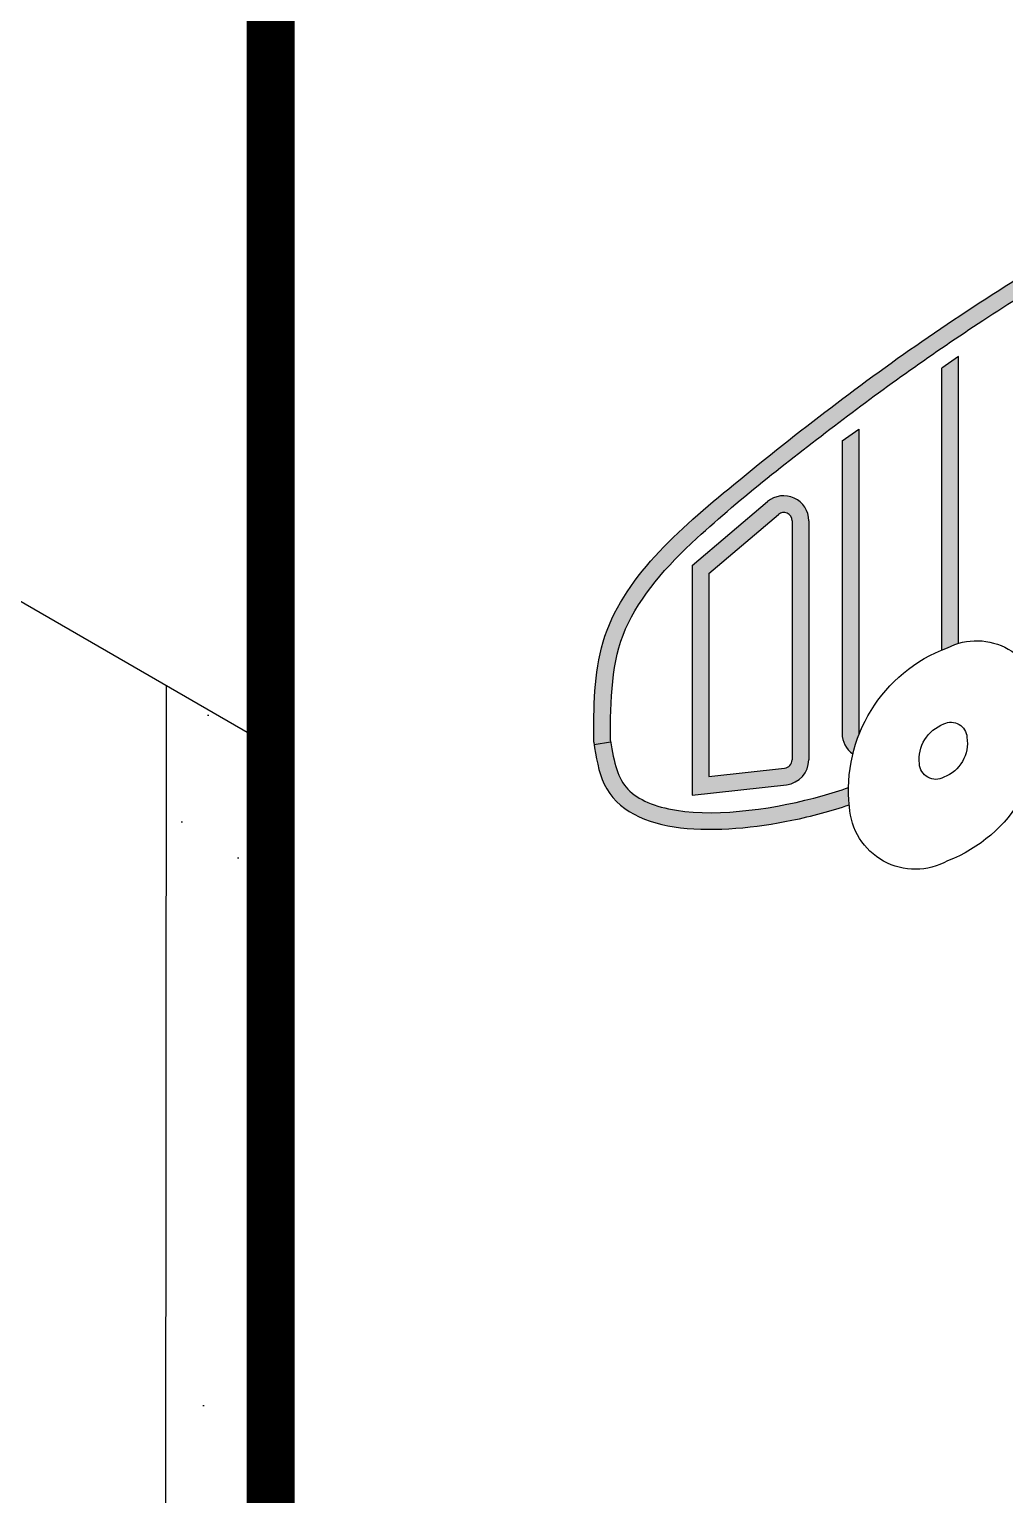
# Model space of a CAD drawing. Extents: x -30.3 to 51, y 0 to 66.
# Drawn here: x 11.516 to 13.346, y 41.537 to 44.287 of the extents above; entities that cross this region are included whole.
import ezdxf

# ---------------------------------------------------------------- set-up
doc = ezdxf.new("R2010")
doc.units = 0
doc.header["$LTSCALE"] = 1.5
doc.header["$MEASUREMENT"] = 0
doc.linetypes.add('DASHED', pattern=[0.75, 0.5, -0.25])
for name, color, linetype in [('CLADDING', 252, 'CONTINUOUS'), ('DUPONTLOGO', 242, 'CONTINUOUS'), ('FASTENING', 7, 'CONTINUOUS'), ('STRUCTURE', 252, 'CONTINUOUS'), ('TYVEK', 160, 'DASHED')]:
    doc.layers.add(name, color=color, linetype=linetype)

msp = doc.modelspace()

# ---------------------------------------------------------------- hatches: boundary and pattern name
at = {"layer": 'DUPONTLOGO'}
h = msp.add_hatch(color=256, dxfattribs=at)
edge = h.paths.add_edge_path()
edge.add_spline(control_points=[(13.59514009067264, 43.95874030722057), (13.4618972280987, 43.87734941821892), (13.19766745452491, 43.71594567953867), (12.86208263807114, 43.45767721349778), (12.57525694328318, 43.21063446886802), (12.57500092214762, 43.01391763878555), (12.57491657249214, 42.94910659570169)], knot_values=[0, 0, 0, 0, 0.2326628988775917, 0.4613865531098924, 0.6535218754829092, 0.7479263056417517, 0.7479263056417517, 0.7479263056417517, 0.7479263056417517], degree=3, periodic=0)
edge.add_spline(control_points=[(12.57491657249214, 42.94910659570169), (12.57517205008716, 42.94748409661582), (12.57542752768216, 42.94586159752998), (12.57568422766292, 42.94424013915343)], knot_values=[0, 0, 0, 0, 0.002347442690703379, 0.002347442690703379, 0.002347442690703379, 0.002347442690703379], degree=3, periodic=0)
edge.add_line((12.57568422766292, 42.94424013915337), (12.60655857596199, 42.94912943759066))
edge.add_spline(control_points=[(12.60655857596198, 42.94912943759065), (12.60642885127359, 42.94993015740004), (12.60629943559504, 42.95073522700383), (12.60617024844126, 42.95154465090896)], knot_values=[0.001174582396085617, 0.001174582396085617, 0.001174582396085617, 0.001174582396085617, 0.002358172592852494, 0.002358172592852494, 0.002358172592852494, 0.002358172592852494], degree=3, periodic=0)
edge.add_spline(control_points=[(12.60617024844781, 42.95154465086923), (12.60630245920867, 43.02943049767739), (12.60800538022597, 43.10076140729779), (12.66168280487548, 43.22306716004078), (12.71093313093672, 43.27923303913268), (12.85306182156294, 43.40981922388544), (12.94642719431161, 43.48170199920163), (13.12313883386134, 43.61650337665925), (13.21205131890867, 43.67949427490336), (13.404792979521, 43.80584202594414), (13.50797163076943, 43.8688748024988), (13.61112383755647, 43.93188733093208)], knot_values=[0.001204580648238207, 0.001204580648238207, 0.001204580648238207, 0.001204580648238207, 0.1148556554967574, 0.1148556554967574, 0.2297113109935148, 0.2297113109935148, 0.3984913275604529, 0.3984913275604529, 0.5672713441273911, 0.5672713441273911, 0.7479263056417517, 0.7479263056417517, 0.7479263056417517, 0.7479263056417517], degree=3, periodic=0)
edge.add_spline(control_points=[(13.61112383755647, 43.93188733093208), (13.74753560128495, 44.01308395807678), (13.88306942593357, 44.09289709132306), (14.11529465317147, 44.17206912278595), (14.20081380659924, 44.18949987521429), (14.38076067969461, 44.20352630397704), (14.48439384567585, 44.20939267003201), (14.56610866673484, 44.15928663979515), (14.58422550448998, 44.14123860987547), (14.60362968346947, 44.12082738505165)], knot_values=[0, 0, 0, 0, 0.2378461726929006, 0.2378461726929006, 0.3759363467751121, 0.3759363467751121, 0.5140265208573236, 0.5140265208573236, 0.5560477353908875, 0.5560477353908875, 0.5560477353908875, 0.5560477353908875], degree=3, periodic=0)
edge.add_line((14.60362968346956, 44.12082738505162), (14.63172690648025, 44.13660659570171))
edge.add_spline(control_points=[(14.63172690648028, 44.13660659570169), (14.61111498828916, 44.15842643776556), (14.54342610431133, 44.23008210533489), (14.35585271141802, 44.23594905736741), (14.14474157816705, 44.21592734560061), (13.87834699565358, 44.12731407857313), (13.7048448934572, 44.0240401004658), (13.59514009067264, 43.95874030722057)], knot_values=[0, 0, 0, 0, 0.04405701235799464, 0.1446818277776674, 0.2573902707972445, 0.3686265973318987, 0.5599067828171413, 0.5599067828171413, 0.5599067828171413, 0.5599067828171413], degree=3, periodic=0)
h = msp.add_hatch(color=256, dxfattribs=at)
edge = h.paths.add_edge_path()
edge.add_arc((13.33695461290322, 42.85991560073749), 0.2837961659147639, 110.2118754469766, 112.5062898450623)
edge.add_line((13.22832173948611, 43.12209714585664), (13.22832173948632, 43.65122204085316))
edge.add_line((13.22832173948632, 43.65122204085316), (13.25957173948632, 43.67261233642093))
edge.add_line((13.25957173948632, 43.67261233642093), (13.25957173948621, 43.13454969805897))
edge.add_arc((13.29339754618338, 43.0206196794827), 0.1188454220048195, 106.5361469138021, 117.2913412950455)
edge = h.paths.add_edge_path()
edge.add_arc((13.33695461290329, 42.85991560073757), 0.2837961659147639, 158.7919513420169, 166.327605076823)
edge.add_arc((13.08769673948608, 42.96566441158004), 0.04687500000000579, 179.9999999999913, 235.5799024620302, ccw=False)
edge.add_line((13.04082173948607, 42.96566441158004), (13.04082173948633, 43.51437143911708))
edge.add_line((13.04082173948633, 43.51437143911708), (13.07207173948617, 43.53656692123396))
edge.add_line((13.07207173948617, 43.53656692123396), (13.07207173948609, 42.96566441158011))
edge.add_arc((13.08769673948608, 42.96566441158011), 0.01562499999999633, 179.9999999999739, 191.3834701900659)
h = msp.add_hatch(color=256, dxfattribs=at)
h.paths.add_polyline_path([(12.97832173948654, 43.36470077389256, 0.6390099729077502), (12.90111852758923, 43.40044241890393), (12.75957173948619, 43.28033432142816), (12.75957173948619, 42.84969931981267), (12.9365922138345, 42.8692490172155, 0.3823525855096099), (12.97832173948607, 42.9158407516619)])
h.paths.add_polyline_path([(12.94707173948597, 42.91584075166192, -0.3823525855080085), (12.93316189760217, 42.90031017351316), (12.7908217394862, 42.88459048329268), (12.79082173948609, 43.26586696470616), (12.92133733552076, 43.37661465556308, -0.6390099729074262), (12.94707173948653, 43.36470077389264)], flags=16)
h = msp.add_hatch(color=256, dxfattribs=at)
edge = h.paths.add_edge_path()
edge.add_arc((13.33695461290327, 42.8599156007376), 0.2837961659147639, 179.200724172738, 185.7767410906881)
edge.add_line((13.05459966321736, 42.83135082915118), (13.0537101404, 42.83105304179225))
edge.add_line((13.0537101404, 42.83105304179225), (13.05158727958703, 42.83034799671385))
edge.add_line((13.05158727958703, 42.83034799671385), (13.04945889721459, 42.82964677683164))
edge.add_line((13.04945889721459, 42.82964677683164), (13.04732493724968, 42.82894940770271))
edge.add_line((13.04732493724968, 42.82894940770271), (13.04518534365933, 42.82825591488415))
edge.add_line((13.04518534365933, 42.82825591488415), (13.04304006041054, 42.82756632393304))
edge.add_line((13.04304006041054, 42.82756632393304), (13.04088903147033, 42.82688066040649))
edge.add_line((13.04088903147033, 42.82688066040649), (13.03873220080571, 42.82619894986159))
edge.add_line((13.03873220080571, 42.82619894986159), (13.03656951238368, 42.82552121785542))
edge.add_line((13.03656951238368, 42.82552121785542), (13.03440091017127, 42.82484748994508))
edge.add_line((13.03440091017127, 42.82484748994508), (13.03222633813548, 42.82417779168765))
edge.add_line((13.03222633813548, 42.82417779168765), (13.03004574024333, 42.82351214864024))
edge.add_line((13.03004574024333, 42.82351214864024), (13.02785906046182, 42.82285058635992))
edge.add_line((13.02785906046182, 42.82285058635992), (13.02566624275797, 42.8221931304038))
edge.add_line((13.02566624275797, 42.8221931304038), (13.0234672310988, 42.82153980632895))
edge.add_line((13.0234672310988, 42.82153980632895), (13.02126196945131, 42.82089063969248))
edge.add_line((13.02126196945131, 42.82089063969248), (13.01905040178251, 42.82024565605147))
edge.add_line((13.01905040178251, 42.82024565605147), (13.01683247205943, 42.81960488096301))
edge.add_line((13.01683247205943, 42.81960488096301), (13.01460812424906, 42.81896833998421))
edge.add_line((13.01460812424906, 42.81896833998421), (13.01237730231842, 42.81833605867214))
edge.add_line((13.01237730231842, 42.81833605867214), (13.01013995023454, 42.8177080625839))
edge.add_line((13.01013995023454, 42.8177080625839), (13.0078960119644, 42.81708437727658))
edge.add_line((13.0078960119644, 42.81708437727658), (13.00564543147503, 42.81646502830727))
edge.add_line((13.00564543147503, 42.81646502830727), (13.00338815273345, 42.81585004123306))
edge.add_line((13.00338815273345, 42.81585004123306), (13.00112411970666, 42.81523944161105))
edge.add_line((13.00112411970666, 42.81523944161105), (12.99885327636167, 42.81463325499832))
edge.add_line((12.99885327636167, 42.81463325499832), (12.99657556666549, 42.81403150695197))
edge.add_line((12.99657556666549, 42.81403150695197), (12.99429093458515, 42.81343422302908))
edge.add_line((12.99429093458515, 42.81343422302908), (12.99199932408765, 42.81284142878675))
edge.add_line((12.99199932408765, 42.81284142878675), (12.98970067913999, 42.81225314978208))
edge.add_line((12.98970067913999, 42.81225314978208), (12.98739494370921, 42.81166941157214))
edge.add_line((12.98739494370921, 42.81166941157214), (12.9850820617623, 42.81109023971403))
edge.add_line((12.9850820617623, 42.81109023971403), (12.98276197726628, 42.81051565976485))
edge.add_line((12.98276197726628, 42.81051565976485), (12.98043463418815, 42.80994569728168))
edge.add_line((12.98043463418815, 42.80994569728168), (12.97809997649494, 42.80938037782162))
edge.add_line((12.97809997649494, 42.80938037782162), (12.97575794815366, 42.80881972694175))
edge.add_line((12.97575794815366, 42.80881972694175), (12.97340849313131, 42.80826377019917))
edge.add_line((12.97340849313131, 42.80826377019917), (12.97105155539492, 42.80771253315097))
edge.add_line((12.97105155539492, 42.80771253315097), (12.96868707891148, 42.80716604135424))
edge.add_line((12.96868707891148, 42.80716604135424), (12.96631500764802, 42.80662432036606))
edge.add_line((12.96631500764802, 42.80662432036606), (12.96393528557154, 42.80608739574355))
edge.add_line((12.96393528557154, 42.80608739574355), (12.96154785664906, 42.80555529304377))
edge.add_line((12.96154785664906, 42.80555529304377), (12.95915266484759, 42.80502803782382))
edge.add_line((12.95915266484759, 42.80502803782382), (12.95674965413414, 42.80450565564081))
edge.add_line((12.95674965413414, 42.80450565564081), (12.95433876847572, 42.80398817205181))
edge.add_line((12.95433876847572, 42.80398817205181), (12.95191995183935, 42.80347561261392))
edge.add_line((12.95191995183935, 42.80347561261392), (12.94949314819203, 42.80296800288423))
edge.add_line((12.94949314819203, 42.80296800288423), (12.94705830150079, 42.80246536841982))
edge.add_line((12.94705830150079, 42.80246536841982), (12.94461537383134, 42.80196774046022))
edge.add_line((12.94461537383134, 42.80196774046022), (12.94216449167144, 42.80147520186816))
edge.add_line((12.94216449167144, 42.80147520186816), (12.93970586918361, 42.80098786303346))
edge.add_line((12.93970586918361, 42.80098786303346), (12.93723972134992, 42.80050583460325))
edge.add_line((12.93723972134992, 42.80050583460325), (12.93476626315245, 42.80002922722466))
edge.add_line((12.93476626315245, 42.80002922722466), (12.93228570957328, 42.7995581515448))
edge.add_line((12.93228570957328, 42.7995581515448), (12.92979827559446, 42.79909271821082))
edge.add_line((12.92979827559446, 42.79909271821082), (12.9273041761981, 42.79863303786983))
edge.add_line((12.9273041761981, 42.79863303786983), (12.92480362636624, 42.79817922116897))
edge.add_line((12.92480362636624, 42.79817922116897), (12.92229684108097, 42.79773137875537))
edge.add_line((12.92229684108097, 42.79773137875537), (12.91978403532437, 42.79728962127614))
edge.add_line((12.91978403532437, 42.79728962127614), (12.9172654240785, 42.79685405937841))
edge.add_line((12.9172654240785, 42.79685405937841), (12.91474122232544, 42.79642480370932))
edge.add_line((12.91474122232544, 42.79642480370932), (12.91221164504728, 42.796001964916))
edge.add_line((12.91221164504728, 42.796001964916), (12.90967690722607, 42.79558565364556))
edge.add_line((12.90967690722607, 42.79558565364556), (12.90713722384389, 42.79517598054514))
edge.add_line((12.90713722384389, 42.79517598054514), (12.90459280988282, 42.79477305626187))
edge.add_line((12.90459280988282, 42.79477305626187), (12.90204388032494, 42.79437699144286))
edge.add_line((12.90204388032494, 42.79437699144286), (12.89949065015231, 42.79398789673526))
edge.add_line((12.89949065015231, 42.79398789673526), (12.89693333434701, 42.79360588278618))
edge.add_line((12.89693333434701, 42.79360588278618), (12.89437214789112, 42.79323106024275))
edge.add_line((12.89437214789112, 42.79323106024275), (12.8918073057667, 42.79286353975211))
edge.add_line((12.8918073057667, 42.79286353975211), (12.88923902295585, 42.79250343196138))
edge.add_line((12.88923902295585, 42.79250343196138), (12.88666751444061, 42.79215084751768))
edge.add_line((12.88666751444061, 42.79215084751768), (12.88409299520308, 42.79180589706815))
edge.add_line((12.88409299520308, 42.79180589706815), (12.88151568022533, 42.79146869125991))
edge.add_line((12.88151568022533, 42.79146869125991), (12.87893578448942, 42.79113934074008))
edge.add_line((12.87893578448942, 42.79113934074008), (12.87635352297745, 42.79081795615581))
edge.add_line((12.87635352297745, 42.79081795615581), (12.87376911067147, 42.7905046481542))
edge.add_line((12.87376911067147, 42.7905046481542), (12.87118276255356, 42.7901995273824))
edge.add_line((12.87118276255356, 42.7901995273824), (12.8685946936058, 42.78990270448752))
edge.add_line((12.8685946936058, 42.78990270448752), (12.86600511881027, 42.7896142901167))
edge.add_line((12.86600511881027, 42.7896142901167), (12.86341425314903, 42.78933439491707))
edge.add_line((12.86341425314903, 42.78933439491707), (12.86082231160416, 42.78906312953574))
edge.add_line((12.86082231160416, 42.78906312953574), (12.85822950915773, 42.78880060461986))
edge.add_line((12.85822950915773, 42.78880060461986), (12.85563606079182, 42.78854693081654))
edge.add_line((12.85563606079182, 42.78854693081654), (12.85304218148851, 42.78830221877291))
edge.add_line((12.85304218148851, 42.78830221877291), (12.85044808622986, 42.7880665791361))
edge.add_line((12.85044808622986, 42.7880665791361), (12.84785398999795, 42.78784012255323))
edge.add_line((12.84785398999795, 42.78784012255323), (12.84526010777486, 42.78762295967145))
edge.add_line((12.84526010777486, 42.78762295967145), (12.84266665454266, 42.78741520113787))
edge.add_line((12.84266665454266, 42.78741520113787), (12.84007384528342, 42.78721695759962))
edge.add_line((12.84007384528342, 42.78721695759962), (12.83748189497922, 42.78702833970382))
edge.add_line((12.83748189497922, 42.78702833970382), (12.83489101861213, 42.78684945809761))
edge.add_line((12.83489101861213, 42.78684945809761), (12.83230143116423, 42.78668042342812))
edge.add_line((12.83230143116423, 42.78668042342812), (12.82971334761759, 42.78652134634246))
edge.add_line((12.82971334761759, 42.78652134634246), (12.82712698295429, 42.78637233748778))
edge.add_line((12.82712698295429, 42.78637233748778), (12.82454255215638, 42.78623350751118))
edge.add_line((12.82454255215638, 42.78623350751118), (12.82196027020597, 42.78610496705981))
edge.add_line((12.82196027020597, 42.78610496705981), (12.81938035208512, 42.78598682678079))
edge.add_line((12.81938035208512, 42.78598682678079), (12.8168030127759, 42.78587919732124))
edge.add_line((12.8168030127759, 42.78587919732124), (12.81422846726037, 42.7857821893283))
edge.add_line((12.81422846726037, 42.7857821893283), (12.81165693052064, 42.78569591344909))
edge.add_line((12.81165693052064, 42.78569591344909), (12.80908861753876, 42.78562048033074))
edge.add_line((12.80908861753876, 42.78562048033074), (12.8065237432968, 42.78555600062038))
edge.add_line((12.8065237432968, 42.78555600062038), (12.80396252277685, 42.78550258496513))
edge.add_line((12.80396252277685, 42.78550258496513), (12.80140517096098, 42.78546034401213))
edge.add_line((12.80140517096098, 42.78546034401213), (12.79885190283126, 42.78542938840849))
edge.add_line((12.79885190283126, 42.78542938840849), (12.79630293336976, 42.78540982880135))
edge.add_line((12.79630293336976, 42.78540982880135), (12.79375847755857, 42.78540177583783))
edge.add_line((12.79375847755857, 42.78540177583783), (12.79121875037974, 42.78540534016507))
edge.add_line((12.79121875037974, 42.78540534016507), (12.78868396681537, 42.78542063243018))
edge.add_line((12.78868396681537, 42.78542063243018), (12.78615434184751, 42.7854477632803))
edge.add_line((12.78615434184751, 42.7854477632803), (12.78363009045826, 42.78548684336256))
edge.add_line((12.78363009045826, 42.78548684336256), (12.78111142762967, 42.78553798332408))
edge.add_line((12.78111142762967, 42.78553798332408), (12.77859856834383, 42.78560129381198))
edge.add_line((12.77859856834383, 42.78560129381198), (12.77609172758281, 42.7856768854734))
edge.add_line((12.77609172758281, 42.7856768854734), (12.77359112032869, 42.78576486895547))
edge.add_line((12.77359112032869, 42.78576486895547), (12.77109696156353, 42.7858653549053))
edge.add_line((12.77109696156353, 42.7858653549053), (12.76860946626941, 42.78597845397003))
edge.add_line((12.76860946626941, 42.78597845397003), (12.76612884942842, 42.78610427679679))
edge.add_line((12.76612884942842, 42.78610427679679), (12.7636553260226, 42.78624293403271))
edge.add_line((12.7636553260226, 42.78624293403271), (12.76118911103406, 42.7863945363249))
edge.add_line((12.76118911103406, 42.7863945363249), (12.75873041944486, 42.7865591943205))
edge.add_line((12.75873041944486, 42.7865591943205), (12.75627946623706, 42.78673701866664))
edge.add_line((12.75627946623706, 42.78673701866664), (12.75383646639276, 42.78692812001044))
edge.add_line((12.75383646639276, 42.78692812001044), (12.75140163489401, 42.78713260899904))
edge.add_line((12.75140163489401, 42.78713260899904), (12.74897518672291, 42.78735059627954))
edge.add_line((12.74897518672291, 42.78735059627954), (12.74655733686151, 42.7875821924991))
edge.add_line((12.74655733686151, 42.7875821924991), (12.7441483002919, 42.78782750830483))
edge.add_line((12.7441483002919, 42.78782750830483), (12.74174829199614, 42.78808665434386))
edge.add_line((12.74174829199614, 42.78808665434386), (12.73935752695632, 42.78835974126331))
edge.add_line((12.73935752695632, 42.78835974126331), (12.73697622015451, 42.78864687971032))
edge.add_line((12.73697622015451, 42.78864687971032), (12.73460458657278, 42.78894818033201))
edge.add_line((12.73460458657278, 42.78894818033201), (12.73224284119319, 42.78926375377552))
edge.add_line((12.73224284119319, 42.78926375377552), (12.72989119899784, 42.78959371068796))
edge.add_line((12.72989119899784, 42.78959371068796), (12.7275498749688, 42.78993816171647))
edge.add_line((12.7275498749688, 42.78993816171647), (12.72521908408813, 42.79029721750817))
edge.add_line((12.72521908408813, 42.79029721750817), (12.72289904133792, 42.79067098871018))
edge.add_line((12.72289904133792, 42.79067098871018), (12.72058996170023, 42.79105958596965))
edge.add_line((12.72058996170023, 42.79105958596965), (12.71829206015715, 42.7914631199337))
edge.add_line((12.71829206015715, 42.7914631199337), (12.71600555169074, 42.79188170124944))
edge.add_line((12.71600555169074, 42.79188170124944), (12.71373065128308, 42.792315440564))
edge.add_line((12.71373065128308, 42.792315440564), (12.71146757391623, 42.79276444852454))
edge.add_line((12.71146757391623, 42.79276444852454), (12.7092165345723, 42.79322883577815))
edge.add_line((12.7092165345723, 42.79322883577815), (12.70697774823332, 42.79370871297198))
edge.add_line((12.70697774823332, 42.79370871297198), (12.7047514298814, 42.79420419075314))
edge.add_line((12.7047514298814, 42.79420419075314), (12.70253779449859, 42.79471537976877))
edge.add_line((12.70253779449859, 42.79471537976877), (12.70033705706699, 42.795242390666))
edge.add_line((12.70033705706699, 42.795242390666), (12.69814943256864, 42.79578533409195))
edge.add_line((12.69814943256864, 42.79578533409195), (12.69597513598565, 42.79634432069374))
edge.add_line((12.69597513598565, 42.79634432069374), (12.69381438230007, 42.79691946111851))
edge.add_line((12.69381438230007, 42.79691946111851), (12.69166738649399, 42.79751086601339))
edge.add_line((12.69166738649399, 42.79751086601339), (12.68953436354946, 42.7981186460255))
edge.add_line((12.68953436354946, 42.7981186460255), (12.68741552844858, 42.79874291180197))
edge.add_line((12.68741552844858, 42.79874291180197), (12.68531109617341, 42.79938377398992))
edge.add_line((12.68531109617341, 42.79938377398992), (12.68322128170603, 42.80004134323649))
edge.add_line((12.68322128170603, 42.80004134323649), (12.68114630002851, 42.80071573018879))
edge.add_line((12.68114630002851, 42.80071573018879), (12.67908636612293, 42.80140704549397))
edge.add_line((12.67908636612293, 42.80140704549397), (12.67704169497136, 42.80211539979914))
edge.add_line((12.67704169497136, 42.80211539979914), (12.67501250155587, 42.80284090375144))
edge.add_line((12.67501250155587, 42.80284090375144), (12.67299900085855, 42.80358366799798))
edge.add_line((12.67299900085855, 42.80358366799798), (12.67100140786146, 42.80434380318591))
edge.add_line((12.67100140786146, 42.80434380318591), (12.66901993754668, 42.80512141996234))
edge.add_line((12.66901993754668, 42.80512141996234), (12.66705480489627, 42.80591662897441))
edge.add_line((12.66705480489627, 42.80591662897441), (12.66510622489233, 42.80672954086923))
edge.add_line((12.66510622489233, 42.80672954086923), (12.66317441251691, 42.80756026629394))
edge.add_line((12.66317441251691, 42.80756026629394), (12.66125958275211, 42.80840891589567))
edge.add_line((12.66125958275211, 42.80840891589567), (12.65936195057997, 42.80927560032154))
edge.add_line((12.65936195057997, 42.80927560032154), (12.65748173098259, 42.81016043021869))
edge.add_line((12.65748173098259, 42.81016043021869), (12.65561913894205, 42.81106351623423))
edge.add_line((12.65561913894205, 42.81106351623423), (12.6537743894404, 42.81198496901529))
edge.add_line((12.6537743894404, 42.81198496901529), (12.65194769745972, 42.81292489920901))
edge.add_line((12.65194769745972, 42.81292489920901), (12.6501392779821, 42.81388341746251))
edge.add_line((12.6501392779821, 42.81388341746251), (12.6483493459896, 42.81486063442291))
edge.add_line((12.6483493459896, 42.81486063442291), (12.6465781164643, 42.81585666073735))
edge.add_line((12.6465781164643, 42.81585666073735), (12.64482580438827, 42.81687160705295))
edge.add_line((12.64482580438827, 42.81687160705295), (12.6430926247436, 42.81790558401685))
edge.add_line((12.6430926247436, 42.81790558401685), (12.64137879251234, 42.81895870227616))
edge.add_line((12.64137879251234, 42.81895870227616), (12.63968452267657, 42.82003107247801))
edge.add_line((12.63968452267657, 42.82003107247801), (12.63801003021838, 42.82112280526954))
edge.add_line((12.63801003021838, 42.82112280526954), (12.63635553011983, 42.82223401129787))
edge.add_line((12.63635553011983, 42.82223401129787), (12.634721237363, 42.82336480121012))
edge.add_line((12.634721237363, 42.82336480121012), (12.63310736692996, 42.82451528565343))
edge.add_line((12.63310736692996, 42.82451528565343), (12.63151413380278, 42.82568557527492))
edge.add_line((12.63151413380278, 42.82568557527492), (12.62994175296356, 42.82687578072172))
edge.add_line((12.62994175296356, 42.82687578072172), (12.62839043939434, 42.82808601264095))
edge.add_line((12.62839043939434, 42.82808601264095), (12.62686040807721, 42.82931638167975))
edge.add_line((12.62686040807721, 42.82931638167975), (12.62535187399424, 42.83056699848525))
edge.add_line((12.62535187399424, 42.83056699848525), (12.62386505212752, 42.83183797370456))
edge.add_line((12.62386505212752, 42.83183797370456), (12.62240015745911, 42.83312941798482))
edge.add_line((12.62240015745911, 42.83312941798482), (12.62095740497108, 42.83444144197315))
edge.add_line((12.62095740497108, 42.83444144197315), (12.61953700964551, 42.83577415631669))
edge.add_line((12.61953700964551, 42.83577415631669), (12.61813918646448, 42.83712767166255))
edge.add_line((12.61813918646448, 42.83712767166255), (12.61676415041005, 42.83850209865787))
edge.add_line((12.61676415041005, 42.83850209865787), (12.61541211646431, 42.83989754794977))
edge.add_line((12.61541211646431, 42.83989754794977), (12.61408329960932, 42.84131413018538))
edge.add_line((12.61408329960932, 42.84131413018538), (12.61277791482717, 42.84275195601184))
edge.add_line((12.61277791482717, 42.84275195601184), (12.61149617709993, 42.84421113607625))
edge.add_line((12.61149617709993, 42.84421113607625), (12.61023830140966, 42.84569178102577))
edge.add_line((12.61023830140966, 42.84569178102577), (12.60900450273845, 42.8471940015075))
edge.add_line((12.60900450273845, 42.8471940015075), (12.60779499606836, 42.84871790816858))
edge.add_line((12.60779499606836, 42.84871790816858), (12.60660999638148, 42.85026361165614))
edge.add_line((12.60660999638148, 42.85026361165614), (12.60544971865987, 42.8518312226173))
edge.add_line((12.60544971865987, 42.8518312226173), (12.60431437788562, 42.85342085169919))
edge.add_line((12.60431437788562, 42.85342085169919), (12.60320418904078, 42.85503260954894))
edge.add_line((12.60320418904078, 42.85503260954894), (12.60211936710746, 42.85666660681368))
edge.add_line((12.60211936710746, 42.85666660681368), (12.6010601270677, 42.85832295414053))
edge.add_line((12.6010601270677, 42.85832295414053), (12.60002668390359, 42.86000176217662))
edge.add_line((12.60002668390359, 42.86000176217662), (12.59901925259721, 42.86170314156907))
edge.add_line((12.59901925259721, 42.86170314156907), (12.59803804813061, 42.86342720296503))
edge.add_line((12.59803804813061, 42.86342720296503), (12.5970832854859, 42.8651740570116))
edge.add_line((12.5970832854859, 42.8651740570116), (12.59615517964513, 42.86694381435593))
edge.add_line((12.59615517964513, 42.86694381435593), (12.59525394559037, 42.86873658564513))
edge.add_line((12.59525394559037, 42.86873658564513), (12.59437979801994, 42.87055248130645))
edge.add_line((12.59437979801994, 42.87055248130645), (12.59353273014279, 42.87239144013183))
edge.add_line((12.59353273014279, 42.87239144013183), (12.59271211720509, 42.87425292204501))
edge.add_line((12.59271211720509, 42.87425292204501), (12.59191722752101, 42.8761363041066))
edge.add_line((12.59191722752101, 42.8761363041066), (12.59114732940476, 42.87804096337722))
edge.add_line((12.59114732940476, 42.87804096337722), (12.59040169117052, 42.87996627691748))
edge.add_line((12.59040169117052, 42.87996627691748), (12.58967958113248, 42.88191162178799))
edge.add_line((12.58967958113248, 42.88191162178799), (12.58898026760483, 42.88387637504937))
edge.add_line((12.58898026760483, 42.88387637504937), (12.58830301890177, 42.88585991376223))
edge.add_line((12.58830301890177, 42.88585991376223), (12.58764710333747, 42.88786161498719))
edge.add_line((12.58764710333747, 42.88786161498719), (12.58701178922614, 42.88988085578485))
edge.add_line((12.58701178922614, 42.88988085578485), (12.58639634488196, 42.89191701321585))
edge.add_line((12.58639634488196, 42.89191701321585), (12.58580003861913, 42.89396946434078))
edge.add_line((12.58580003861913, 42.89396946434078), (12.58522213875183, 42.89603758622025))
edge.add_line((12.58522213875183, 42.89603758622025), (12.58466191359426, 42.8981207559149))
edge.add_line((12.58466191359426, 42.8981207559149), (12.58411863146059, 42.90021835048533))
edge.add_line((12.58411863146059, 42.90021835048533), (12.58359156066505, 42.90232974699215))
edge.add_line((12.58359156066505, 42.90232974699215), (12.58307996952179, 42.90445432249598))
edge.add_line((12.58307996952179, 42.90445432249598), (12.58258312634502, 42.90659145405743))
edge.add_line((12.58258312634502, 42.90659145405743), (12.58210029944892, 42.90874051873713))
edge.add_line((12.58210029944892, 42.90874051873713), (12.5816307571477, 42.91090089359567))
edge.add_line((12.5816307571477, 42.91090089359567), (12.58117376775553, 42.91307195569367))
edge.add_line((12.58117376775553, 42.91307195569367), (12.58072859958661, 42.91525308209175))
edge.add_line((12.58072859958661, 42.91525308209175), (12.58029452095513, 42.91744364985053))
edge.add_line((12.58029452095513, 42.91744364985053), (12.57987080017528, 42.91964303603061))
edge.add_line((12.57987080017528, 42.91964303603061), (12.57945670556125, 42.92185061769262))
edge.add_line((12.57945670556125, 42.92185061769262), (12.57905150542723, 42.92406577189715))
edge.add_line((12.57905150542723, 42.92406577189715), (12.5786544680874, 42.92628787570484))
edge.add_line((12.5786544680874, 42.92628787570484), (12.57826486185597, 42.9285163061763))
edge.add_line((12.57826486185597, 42.9285163061763), (12.57788195504713, 42.93075044037213))
edge.add_line((12.57788195504713, 42.93075044037213), (12.57750501597505, 42.93298965535296))
edge.add_line((12.57750501597505, 42.93298965535296), (12.57713331295394, 42.93523332817938))
edge.add_line((12.57713331295394, 42.93523332817938), (12.57676611429798, 42.93748083591203))
edge.add_line((12.57676611429798, 42.93748083591203), (12.57640268832136, 42.93973155561151))
edge.add_line((12.57640268832136, 42.93973155561151), (12.57604230333827, 42.94198486433844))
edge.add_line((12.57604230333827, 42.94198486433844), (12.57568422766292, 42.94424013915343))
edge.add_line((12.57568422766292, 42.94424013915343), (12.60655857596201, 42.94912943759066))
edge.add_line((12.60655857596201, 42.94912943759066), (12.60691737896477, 42.94693100592831))
edge.add_line((12.60691737896477, 42.94693100592831), (12.60727812627861, 42.94475463285152))
edge.add_line((12.60727812627861, 42.94475463285152), (12.60764119367546, 42.94260029731814))
edge.add_line((12.60764119367546, 42.94260029731814), (12.60800695692724, 42.94046797828607))
edge.add_line((12.60800695692724, 42.94046797828607), (12.60837579180591, 42.93835765471314))
edge.add_line((12.60837579180591, 42.93835765471314), (12.60874807408341, 42.93626930555725))
edge.add_line((12.60874807408341, 42.93626930555725), (12.60912417953169, 42.93420290977627))
edge.add_line((12.60912417953169, 42.93420290977627), (12.60950448392267, 42.93215844632806))
edge.add_line((12.60950448392267, 42.93215844632806), (12.60988936302832, 42.9301358941705))
edge.add_line((12.60988936302832, 42.9301358941705), (12.61027919262057, 42.92813523226145))
edge.add_line((12.61027919262057, 42.92813523226145), (12.61067434847137, 42.92615643955878))
edge.add_line((12.61067434847137, 42.92615643955878), (12.61107520635266, 42.92419949502037))
edge.add_line((12.61107520635266, 42.92419949502037), (12.61148214203638, 42.9222643776041))
edge.add_line((12.61148214203638, 42.9222643776041), (12.61189553129448, 42.92035106626782))
edge.add_line((12.61189553129448, 42.92035106626782), (12.6123157498989, 42.91845953996941))
edge.add_line((12.6123157498989, 42.91845953996941), (12.61274317362158, 42.91658977766675))
edge.add_line((12.61274317362158, 42.91658977766675), (12.61317817823447, 42.9147417583177))
edge.add_line((12.61317817823447, 42.9147417583177), (12.61362113950952, 42.91291546088012))
edge.add_line((12.61362113950952, 42.91291546088012), (12.61407243321865, 42.9111108643119))
edge.add_line((12.61407243321865, 42.9111108643119), (12.61453243513382, 42.90932794757091))
edge.add_line((12.61453243513382, 42.90932794757091), (12.61500152102698, 42.90756668961501))
edge.add_line((12.61500152102698, 42.90756668961501), (12.61548006667006, 42.90582706940208))
edge.add_line((12.61548006667006, 42.90582706940208), (12.61596844783501, 42.90410906588998))
edge.add_line((12.61596844783501, 42.90410906588998), (12.61646704029377, 42.9024126580366))
edge.add_line((12.61646704029377, 42.9024126580366), (12.61697621981828, 42.90073782479978))
edge.add_line((12.61697621981828, 42.90073782479978), (12.61749636218049, 42.89908454513743))
edge.add_line((12.61749636218049, 42.89908454513743), (12.61802784315235, 42.89745279800739))
edge.add_line((12.61802784315235, 42.89745279800739), (12.6185710385058, 42.89584256236754))
edge.add_line((12.6185710385058, 42.89584256236754), (12.61912632401276, 42.89425381717575))
edge.add_line((12.61912632401276, 42.89425381717575), (12.61969407544521, 42.8926865413899))
edge.add_line((12.61969407544521, 42.8926865413899), (12.62027466857507, 42.89114071396785))
edge.add_line((12.62027466857507, 42.89114071396785), (12.62086847917429, 42.88961631386748))
edge.add_line((12.62086847917429, 42.88961631386748), (12.62147588301481, 42.88811332004665))
edge.add_line((12.62147588301481, 42.88811332004665), (12.62209725586858, 42.88663171146324))
edge.add_line((12.62209725586858, 42.88663171146324), (12.62273297350754, 42.88517146707512))
edge.add_line((12.62273297350754, 42.88517146707512), (12.62338341170363, 42.88373256584015))
edge.add_line((12.62338341170363, 42.88373256584015), (12.6240489462288, 42.88231498671622))
edge.add_line((12.6240489462288, 42.88231498671622), (12.62472995285499, 42.88091870866118))
edge.add_line((12.62472995285499, 42.88091870866118), (12.62542680735414, 42.87954371063291))
edge.add_line((12.62542680735414, 42.87954371063291), (12.6261398854982, 42.87818997158929))
edge.add_line((12.6261398854982, 42.87818997158929), (12.62686956305911, 42.87685747048818))
edge.add_line((12.62686956305911, 42.87685747048818), (12.62761621580882, 42.87554618628745))
edge.add_line((12.62761621580882, 42.87554618628745), (12.62838021951926, 42.87425609794497))
edge.add_line((12.62838021951926, 42.87425609794497), (12.62916194996239, 42.87298718441863))
edge.add_line((12.62916194996239, 42.87298718441863), (12.62996178291014, 42.87173942466627))
edge.add_line((12.62996178291014, 42.87173942466627), (12.63078009413445, 42.87051279764579))
edge.add_line((12.63078009413445, 42.87051279764579), (12.63161725940729, 42.86930728231504))
edge.add_line((12.63161725940729, 42.86930728231504), (12.63247365450057, 42.8681228576319))
edge.add_line((12.63247365450057, 42.8681228576319), (12.63334965518625, 42.86695950255424))
edge.add_line((12.63334965518625, 42.86695950255424), (12.63424563723628, 42.86581719603993))
edge.add_line((12.63424563723628, 42.86581719603993), (12.63516197642259, 42.86469591704684))
edge.add_line((12.63516197642259, 42.86469591704684), (12.63609904851713, 42.86359564453284))
edge.add_line((12.63609904851713, 42.86359564453284), (12.63705722929184, 42.86251635745581))
edge.add_line((12.63705722929184, 42.86251635745581), (12.63803689451867, 42.86145803477361))
edge.add_line((12.63803689451867, 42.86145803477361), (12.63903842579932, 42.86042058039875))
edge.add_line((12.63903842579932, 42.86042058039875), (12.64006254687552, 42.85939813779111))
edge.add_line((12.64006254687552, 42.85939813779111), (12.64110947960349, 42.85838705910596))
edge.add_line((12.64110947960349, 42.85838705910596), (12.64217909639764, 42.85738737467426))
edge.add_line((12.64217909639764, 42.85738737467426), (12.64327126967239, 42.856399114827))
edge.add_line((12.64327126967239, 42.856399114827), (12.64438587184213, 42.85542230989515))
edge.add_line((12.64438587184213, 42.85542230989515), (12.64552277532126, 42.85445699020967))
edge.add_line((12.64552277532126, 42.85445699020967), (12.64668185252421, 42.85350318610155))
edge.add_line((12.64668185252421, 42.85350318610155), (12.64786297586538, 42.85256092790176))
edge.add_line((12.64786297586538, 42.85256092790176), (12.64906601775917, 42.85163024594127))
edge.add_line((12.64906601775917, 42.85163024594127), (12.65029085061999, 42.85071117055106))
edge.add_line((12.65029085061999, 42.85071117055106), (12.65153734686224, 42.8498037320621))
edge.add_line((12.65153734686224, 42.8498037320621), (12.65280537890034, 42.84890796080536))
edge.add_line((12.65280537890034, 42.84890796080536), (12.65409481914869, 42.84802388711182))
edge.add_line((12.65409481914869, 42.84802388711182), (12.65540554002169, 42.84715154131245))
edge.add_line((12.65540554002169, 42.84715154131245), (12.65673741393376, 42.84629095373823))
edge.add_line((12.65673741393376, 42.84629095373823), (12.65809031329929, 42.84544215472012))
edge.add_line((12.65809031329929, 42.84544215472012), (12.6594641105327, 42.84460517458911))
edge.add_line((12.6594641105327, 42.84460517458911), (12.6608586780484, 42.84378004367617))
edge.add_line((12.6608586780484, 42.84378004367617), (12.66227388826078, 42.84296679231226))
edge.add_line((12.66227388826078, 42.84296679231226), (12.66370961358426, 42.84216545082838))
edge.add_line((12.66370961358426, 42.84216545082838), (12.66516572643324, 42.84137604955547))
edge.add_line((12.66516572643324, 42.84137604955547), (12.66664209922213, 42.84059861882453))
edge.add_line((12.66664209922213, 42.84059861882453), (12.66813860436535, 42.83983318896653))
edge.add_line((12.66813860436535, 42.83983318896653), (12.66965511427728, 42.83907979031243))
edge.add_line((12.66965511427728, 42.83907979031243), (12.67119150137234, 42.83833845319322))
edge.add_line((12.67119150137234, 42.83833845319322), (12.67274763806494, 42.83760920793987))
edge.add_line((12.67274763806494, 42.83760920793987), (12.67432339676948, 42.83689208488335))
edge.add_line((12.67432339676948, 42.83689208488335), (12.67591864990038, 42.83618711435463))
edge.add_line((12.67591864990038, 42.83618711435463), (12.67753326987203, 42.83549432668469))
edge.add_line((12.67753326987203, 42.83549432668469), (12.67916712909884, 42.8348137522045))
edge.add_line((12.67916712909884, 42.8348137522045), (12.68082009999522, 42.83414542124505))
edge.add_line((12.68082009999522, 42.83414542124505), (12.68249205497558, 42.83348936413729))
edge.add_line((12.68249205497558, 42.83348936413729), (12.68418286645433, 42.8328456112122))
edge.add_line((12.68418286645433, 42.8328456112122), (12.68589240684586, 42.83221419280076))
edge.add_line((12.68589240684586, 42.83221419280076), (12.68762054856459, 42.83159513923394))
edge.add_line((12.68762054856459, 42.83159513923394), (12.68936716402493, 42.83098848084272))
edge.add_line((12.68936716402493, 42.83098848084272), (12.69113212564126, 42.83039424795807))
edge.add_line((12.69113212564126, 42.83039424795807), (12.69291530582803, 42.82981247091096))
edge.add_line((12.69291530582803, 42.82981247091096), (12.69471657699961, 42.82924318003236))
edge.add_line((12.69471657699961, 42.82924318003236), (12.69653581157043, 42.82868640565327))
edge.add_line((12.69653581157043, 42.82868640565327), (12.69837288195488, 42.82814217810463))
edge.add_line((12.69837288195488, 42.82814217810463), (12.70022766056737, 42.82761052771743))
edge.add_line((12.70022766056737, 42.82761052771743), (12.70210001982232, 42.82709148482264))
edge.add_line((12.70210001982232, 42.82709148482264), (12.70398983213412, 42.82658507975123))
edge.add_line((12.70398983213412, 42.82658507975123), (12.70589696991719, 42.8260913428342))
edge.add_line((12.70589696991719, 42.8260913428342), (12.70782130558593, 42.82561030440248))
edge.add_line((12.70782130558593, 42.82561030440248), (12.70976271155475, 42.82514199478708))
edge.add_line((12.70976271155475, 42.82514199478708), (12.71172106023804, 42.82468644431896))
edge.add_line((12.71172106023804, 42.82468644431896), (12.71369622405023, 42.82424368332909))
edge.add_line((12.71369622405023, 42.82424368332909), (12.71568807540573, 42.82381374214846))
edge.add_line((12.71568807540573, 42.82381374214846), (12.71769648671892, 42.82339665110802))
edge.add_line((12.71769648671892, 42.82339665110802), (12.71972133040422, 42.82299244053876))
edge.add_line((12.71972133040422, 42.82299244053876), (12.72176247887604, 42.82260114077165))
edge.add_line((12.72176247887604, 42.82260114077165), (12.72381980454879, 42.82222278213767))
edge.add_line((12.72381980454879, 42.82222278213767), (12.72589317983686, 42.82185739496779))
edge.add_line((12.72589317983686, 42.82185739496779), (12.72798247715467, 42.82150500959297))
edge.add_line((12.72798247715467, 42.82150500959297), (12.73008755613807, 42.82116565661983))
edge.add_line((12.73008755613807, 42.82116565661983), (12.73220618593426, 42.82083938854724))
edge.add_line((12.73220618593426, 42.82083938854724), (12.73433665695303, 42.82052616793499))
edge.add_line((12.73433665695303, 42.82052616793499), (12.73647876818537, 42.82022590823692))
edge.add_line((12.73647876818537, 42.82022590823692), (12.73863231862227, 42.81993852290685))
edge.add_line((12.73863231862227, 42.81993852290685), (12.7407971072547, 42.81966392539862))
edge.add_line((12.7407971072547, 42.81966392539862), (12.74297293307364, 42.81940202916606))
edge.add_line((12.74297293307364, 42.81940202916606), (12.74515959507009, 42.819152747663))
edge.add_line((12.74515959507009, 42.819152747663), (12.74735689223501, 42.81891599434326))
edge.add_line((12.74735689223501, 42.81891599434326), (12.7495646235594, 42.81869168266068))
edge.add_line((12.7495646235594, 42.81869168266068), (12.75178258803424, 42.8184797260691))
edge.add_line((12.75178258803424, 42.8184797260691), (12.7540105846505, 42.81828003802234))
edge.add_line((12.7540105846505, 42.81828003802234), (12.75624841239916, 42.81809253197422))
edge.add_line((12.75624841239916, 42.81809253197422), (12.75849587027123, 42.8179171213786))
edge.add_line((12.75849587027123, 42.8179171213786), (12.76075275725766, 42.81775371968929))
edge.add_line((12.76075275725766, 42.81775371968929), (12.76301887234945, 42.81760224036013))
edge.add_line((12.76301887234945, 42.81760224036013), (12.76529401453758, 42.81746259684495))
edge.add_line((12.76529401453758, 42.81746259684495), (12.76757798281303, 42.81733470259758))
edge.add_line((12.76757798281303, 42.81733470259758), (12.76987057616678, 42.81721847107184))
edge.add_line((12.76987057616678, 42.81721847107184), (12.77217159358981, 42.81711381572158))
edge.add_line((12.77217159358981, 42.81711381572158), (12.77448083407311, 42.81702065000061))
edge.add_line((12.77448083407311, 42.81702065000061), (12.77679809660766, 42.81693888736279))
edge.add_line((12.77679809660766, 42.81693888736279), (12.77912318018444, 42.81686844126192))
edge.add_line((12.77912318018444, 42.81686844126192), (12.78145588379443, 42.81680922515186))
edge.add_line((12.78145588379443, 42.81680922515186), (12.78379600642861, 42.81676115248641))
edge.add_line((12.78379600642861, 42.81676115248641), (12.78614334707797, 42.81672413671943))
edge.add_line((12.78614334707797, 42.81672413671943), (12.78849770473349, 42.81669809130474))
edge.add_line((12.78849770473349, 42.81669809130474), (12.79085887838615, 42.81668292969616))
edge.add_line((12.79085887838615, 42.81668292969616), (12.79322666702694, 42.81667856534753))
edge.add_line((12.79322666702694, 42.81667856534753), (12.79560086964682, 42.81668491171268))
edge.add_line((12.79560086964682, 42.81668491171268), (12.7979812852368, 42.81670188224545))
edge.add_line((12.7979812852368, 42.81670188224545), (12.80036771278785, 42.81672939039967))
edge.add_line((12.80036771278785, 42.81672939039967), (12.80275995129094, 42.81676734962915))
edge.add_line((12.80275995129094, 42.81676734962915), (12.80515779973707, 42.81681567338775))
edge.add_line((12.80515779973707, 42.81681567338775), (12.80756105711722, 42.81687427512928))
edge.add_line((12.80756105711722, 42.81687427512928), (12.80996952242236, 42.81694306830758))
edge.add_line((12.80996952242236, 42.81694306830758), (12.81238299464349, 42.81702196637647))
edge.add_line((12.81238299464349, 42.81702196637647), (12.81480127277157, 42.81711088278981))
edge.add_line((12.81480127277157, 42.81711088278981), (12.8172241557976, 42.81720973100139))
edge.add_line((12.8172241557976, 42.81720973100139), (12.81965144271256, 42.81731842446507))
edge.add_line((12.81965144271256, 42.81731842446507), (12.82208293250742, 42.81743687663468))
edge.add_line((12.82208293250742, 42.81743687663468), (12.82451842417317, 42.81756500096404))
edge.add_line((12.82451842417317, 42.81756500096404), (12.8269577167008, 42.81770271090698))
edge.add_line((12.8269577167008, 42.81770271090698), (12.82940060908128, 42.81784991991734))
edge.add_line((12.82940060908128, 42.81784991991734), (12.8318469003056, 42.81800654144895))
edge.add_line((12.8318469003056, 42.81800654144895), (12.83429638936473, 42.81817248895564))
edge.add_line((12.83429638936473, 42.81817248895564), (12.83674887524967, 42.81834767589123))
edge.add_line((12.83674887524967, 42.81834767589123), (12.83920415695139, 42.81853201570957))
edge.add_line((12.83920415695139, 42.81853201570957), (12.84166203346087, 42.81872542186449))
edge.add_line((12.84166203346087, 42.81872542186449), (12.84412230376911, 42.81892780780979))
edge.add_line((12.84412230376911, 42.81892780780979), (12.84658476686707, 42.81913908699934))
edge.add_line((12.84658476686707, 42.81913908699934), (12.84904922174575, 42.81935917288695))
edge.add_line((12.84904922174575, 42.81935917288695), (12.85151546739612, 42.81958797892646))
edge.add_line((12.85151546739612, 42.81958797892646), (12.85398330280915, 42.8198254185717))
edge.add_line((12.85398330280915, 42.8198254185717), (12.85645252697585, 42.82007140527649))
edge.add_line((12.85645252697585, 42.82007140527649), (12.85892293888719, 42.82032585249468))
edge.add_line((12.85892293888719, 42.82032585249468), (12.86139433753415, 42.82058867368008))
edge.add_line((12.86139433753415, 42.82058867368008), (12.86386652190772, 42.82085978228653))
edge.add_line((12.86386652190772, 42.82085978228653), (12.86633929099888, 42.82113909176787))
edge.add_line((12.86633929099888, 42.82113909176787), (12.8688124437986, 42.82142651557792))
edge.add_line((12.8688124437986, 42.82142651557792), (12.87128577929787, 42.82172196717052))
edge.add_line((12.87128577929787, 42.82172196717052), (12.87375909648767, 42.82202535999949))
edge.add_line((12.87375909648767, 42.82202535999949), (12.87623219435899, 42.82233660751866))
edge.add_line((12.87623219435899, 42.82233660751866), (12.8787048719028, 42.82265562318188))
edge.add_line((12.8787048719028, 42.82265562318188), (12.8811769281101, 42.82298232044297))
edge.add_line((12.8811769281101, 42.82298232044297), (12.88364816197185, 42.82331661275575))
edge.add_line((12.88364816197185, 42.82331661275575), (12.88611837247905, 42.82365841357407))
edge.add_line((12.88611837247905, 42.82365841357407), (12.88858735862268, 42.82400763635174))
edge.add_line((12.88858735862268, 42.82400763635174), (12.89105491939371, 42.82436419454262))
edge.add_line((12.89105491939371, 42.82436419454262), (12.89352085378313, 42.82472800160051))
edge.add_line((12.89352085378313, 42.82472800160051), (12.89598496078191, 42.82509897097926))
edge.add_line((12.89598496078191, 42.82509897097926), (12.89844703938106, 42.8254770161327))
edge.add_line((12.89844703938106, 42.8254770161327), (12.90090688857154, 42.82586205051465))
edge.add_line((12.90090688857154, 42.82586205051465), (12.90336430734434, 42.82625398757896))
edge.add_line((12.90336430734434, 42.82625398757896), (12.90581909469044, 42.82665274077944))
edge.add_line((12.90581909469044, 42.82665274077944), (12.90827104960082, 42.82705822356994))
edge.add_line((12.90827104960082, 42.82705822356994), (12.91071997106646, 42.82747034940427))
edge.add_line((12.91071997106646, 42.82747034940427), (12.91316565807835, 42.82788903173628))
edge.add_line((12.91316565807835, 42.82788903173628), (12.91560790962747, 42.82831418401979))
edge.add_line((12.91560790962747, 42.82831418401979), (12.9180465247048, 42.82874571970863))
edge.add_line((12.9180465247048, 42.82874571970863), (12.92048130230132, 42.82918355225664))
edge.add_line((12.92048130230132, 42.82918355225664), (12.92291204140801, 42.82962759511765))
edge.add_line((12.92291204140801, 42.82962759511765), (12.92533854101587, 42.83007776174549))
edge.add_line((12.92533854101587, 42.83007776174549), (12.92776060011586, 42.83053396559399))
edge.add_line((12.92776060011586, 42.83053396559399), (12.93017801769897, 42.83099612011697))
edge.add_line((12.93017801769897, 42.83099612011697), (12.9325905927562, 42.83146413876828))
edge.add_line((12.9325905927562, 42.83146413876828), (12.9349981242785, 42.83193793500174))
edge.add_line((12.9349981242785, 42.83193793500174), (12.93740041125686, 42.83241742227118))
edge.add_line((12.93740041125686, 42.83241742227118), (12.93979725268229, 42.83290251403044))
edge.add_line((12.93979725268229, 42.83290251403044), (12.94218844754574, 42.83339312373334))
edge.add_line((12.94218844754574, 42.83339312373334), (12.9445737948382, 42.83388916483372))
edge.add_line((12.9445737948382, 42.83388916483372), (12.94695309355066, 42.83439055078541))
edge.add_line((12.94695309355066, 42.83439055078541), (12.94932614267409, 42.83489719504223))
edge.add_line((12.94932614267409, 42.83489719504223), (12.95169274119949, 42.83540901105803))
edge.add_line((12.95169274119949, 42.83540901105803), (12.95405268811783, 42.83592591228663))
edge.add_line((12.95405268811783, 42.83592591228663), (12.9564057824201, 42.83644781218185))
edge.add_line((12.9564057824201, 42.83644781218185), (12.95875182309726, 42.83697462419754))
edge.add_line((12.95875182309726, 42.83697462419754), (12.96109060914032, 42.83750626178753))
edge.add_line((12.96109060914032, 42.83750626178753), (12.96342193954025, 42.83804263840564))
edge.add_line((12.96342193954025, 42.83804263840564), (12.96574561328803, 42.83858366750571))
edge.add_line((12.96574561328803, 42.83858366750571), (12.96806142937465, 42.83912926254156))
edge.add_line((12.96806142937465, 42.83912926254156), (12.97036918679108, 42.83967933696703))
edge.add_line((12.97036918679108, 42.83967933696703), (12.97266868452831, 42.84023380423595))
edge.add_line((12.97266868452831, 42.84023380423595), (12.97495972157732, 42.84079257780215))
edge.add_line((12.97495972157732, 42.84079257780215), (12.9772420969291, 42.84135557111946))
edge.add_line((12.9772420969291, 42.84135557111946), (12.97951560957462, 42.84192269764172))
edge.add_line((12.97951560957462, 42.84192269764172), (12.98178005850487, 42.84249387082275))
edge.add_line((12.98178005850487, 42.84249387082275), (12.98403524271083, 42.84306900411638))
edge.add_line((12.98403524271083, 42.84306900411638), (12.98628096118348, 42.84364801097645))
edge.add_line((12.98628096118348, 42.84364801097645), (12.98851701291381, 42.84423080485679))
edge.add_line((12.98851701291381, 42.84423080485679), (12.99074319689278, 42.84481729921122))
edge.add_line((12.99074319689278, 42.84481729921122), (12.9929593121114, 42.84540740749358))
edge.add_line((12.9929593121114, 42.84540740749358), (12.99516515756064, 42.84600104315771))
edge.add_line((12.99516515756064, 42.84600104315771), (12.99736053223148, 42.84659811965742))
edge.add_line((12.99736053223148, 42.84659811965742), (12.9995452351149, 42.84719855044656))
edge.add_line((12.9995452351149, 42.84719855044656), (13.00171906520189, 42.84780224897894))
edge.add_line((13.00171906520189, 42.84780224897894), (13.00388183832394, 42.84840913220303))
edge.add_line((13.00388183832394, 42.84840913220303), (13.00603630125086, 42.84901972747919))
edge.add_line((13.00603630125086, 42.84901972747919), (13.00818460071986, 42.84963444516927))
edge.add_line((13.00818460071986, 42.84963444516927), (13.01032679647343, 42.85025326414749))
edge.add_line((13.01032679647343, 42.85025326414749), (13.01246294825404, 42.85087616328808))
edge.add_line((13.01246294825404, 42.85087616328808), (13.01459311580414, 42.85150312146528))
edge.add_line((13.01459311580414, 42.85150312146528), (13.01671735886622, 42.85213411755331))
edge.add_line((13.01671735886622, 42.85213411755331), (13.01883573718274, 42.85276913042638))
edge.add_line((13.01883573718274, 42.85276913042638), (13.02094831049618, 42.85340813895874))
edge.add_line((13.02094831049618, 42.85340813895874), (13.02305513854901, 42.85405112202461))
edge.add_line((13.02305513854901, 42.85405112202461), (13.02515628108369, 42.85469805849822))
edge.add_line((13.02515628108369, 42.85469805849822), (13.02725179784271, 42.8553489272538))
edge.add_line((13.02725179784271, 42.8553489272538), (13.02934174856852, 42.85600370716557))
edge.add_line((13.02934174856852, 42.85600370716557), (13.0314261930036, 42.85666237710776))
edge.add_line((13.0314261930036, 42.85666237710776), (13.03350519089042, 42.8573249159546))
edge.add_line((13.03350519089042, 42.8573249159546), (13.03557880197145, 42.85799130258031))
edge.add_line((13.03557880197145, 42.85799130258031), (13.03764708598917, 42.85866151585913))
edge.add_line((13.03764708598917, 42.85866151585913), (13.03971010268604, 42.85933553466528))
edge.add_line((13.03971010268604, 42.85933553466528), (13.04176791180453, 42.86001333787299))
edge.add_line((13.04176791180453, 42.86001333787299), (13.04382057308712, 42.86069490435648))
edge.add_line((13.04382057308712, 42.86069490435648), (13.04586814627628, 42.86138021298999))
edge.add_line((13.04586814627628, 42.86138021298999), (13.04791069111447, 42.86206924264773))
edge.add_line((13.04791069111447, 42.86206924264773), (13.04994826734417, 42.86276197220396))
edge.add_line((13.04994826734417, 42.86276197220396), (13.05198093470785, 42.86345838053287))
edge.add_line((13.05198093470785, 42.86345838053287), (13.05318606024188, 42.86387442737887))
at = {"layer": 'STRUCTURE', "linetype": 'CONTINUOUS'}
h = msp.add_hatch(dxfattribs=at)
h.set_pattern_fill('AR-CONC', color=256, scale=0.5, angle=329.9999999999999, style=0)
h.set_pattern_definition([(20.00000000000001, (49.71314095259748, 5.909963170277777), (2.9489473588201, -2.064875171685073), [0.3749999999999999, -4.124999999999999]), (325, (49.71314095259748, 5.909963170277777), (1.279669435660893, 3.603965815587656), [0.3, -3.3]), (70.45139999999999, (49.95888656913185, 5.737890263852647), (4.228617959612242, 1.539087334706423), [0.31870095, -3.50571056]), (16.18419999999995, (50.21314095259748, 6.775988574062215), (4.20749176453421, -3.384820977655564), [0.5625, -6.1875]), (66.63560000000001, (50.56376508759698, 6.493919940241226), (6.482502912126463, 1.881397348529202), [0.47805144, -5.258565]), (321.1842, (50.21314095259748, 6.775988574062215), (6.482501444494804, 1.881402410667362), [0.45, -4.95]), (351, (50.52115365448969, 6.309482223116106), (1.5781361275, -3.235658567094619), [0.3749999999999998, -4.124999999999997]), (296, (50.52115365448969, 6.309482223116106), (2.866461405488796, 2.531703473026068), [0.3, -3.3]), (41.45140000000001, (50.65266482658453, 6.039843924947274), (4.444596947705417, -0.7039585532235666), [0.31870095, -3.50571056]), (7.499999999999974, (49.71314095259748, 5.909963170277777), (0.8848883526338646, 1.41107303261487), [0, -3.26, 0, -3.35, 0, -3.3125]), (337.4999999999999, (49.71314095259748, 5.909963170277777), (2.125153791639512, 1.050178966595791), [0, -1.91, 0, -3.185, 0, -1.2625]), (297.5, (48.74752262737783, 6.467463170277777), (2.255131774841066, -1.432221549936386), [0, -1.25, 0, -3.9, 0, -5.175]), (287.5, (48.31450992548561, 6.717463170277778), (2.775532644761994, -1.02449813463007), [0, -1.625, 0, -2.59, 0, -3.675])])
h.paths.add_polyline_path([(11.9688034009992, 45.82825999133929), (11.96880340099921, 46.64714476537801), (10.72020106039162, 47.3680256628386), (7.511026043301808, 45.51520760284518), (11.00165144216169, 43.49989408917328), (11.96880340099921, 44.05827953295539)])
h.paths.add_polyline_path([(7.448079812809024, 49.2571857459515), (7.448079812809024, 45.55154962596465), (7.511026043301793, 45.51520760284517), (10.72020106039161, 47.3680256628386)])
h.paths.add_polyline_path([(11.96880340099921, 44.05827953295539), (11.00165144216171, 43.49989408917329), (11.33096357888958, 43.30976563838604), (11.96880340099921, 42.94150864539116)])
h = msp.add_hatch(dxfattribs=at)
h.set_pattern_fill('AR-SAND', color=256, scale=0.25, style=0)
h.set_pattern_definition([(37.50000000000001, (49.71314095259748, 5.909963170277777), (-0.01574833952740204, 0.4817059422532897), [0, -0.38, 0, -0.425, 0, -0.40625]), (7.499999999999999, (49.71314095259748, 5.909963170277777), (0.4424441763169318, 0.7055365163074351), [0, -0.205, 0, -0.3425, 0, -0.13125]), (327.5, (49.40564095259748, 5.909963170277777), (0.7785354654378738, 0.001414763384241124), [0, -0.125, 0, -0.45, 0, -0.5875]), (317.5, (49.40564095259748, 5.909963170277777), (0.7515316511430733, 0.2194188912335623), [0, -0.0625, 0, -0.295, 0, -0.3375])])
h.paths.add_polyline_path([(11.96880340099921, 38.90783420639661), (11.96880340099921, 42.94150864539115), (11.77303830353291, 43.05453367711125), (11.77022617166073, 38.14772361136515), (11.96880340099922, 38.03307499455163)])

# ---------------------------------------------------------------- linework, layer by layer
at = {"layer": 'CLADDING'}
msp.add_lwpolyline([(12.60655857596189, 42.94912943759063), (12.5756842276629, 42.94424013915336)], dxfattribs=at)
at = {"layer": 'DUPONTLOGO'}
for p, q in [((13.25957173948632, 43.67261233642093), (13.22832173948632, 43.65122204085316)), ((13.22832173948611, 43.12209714585664), (13.22832173948632, 43.65122204085316)), ((13.25957173948621, 43.13454969805897), (13.25957173948632, 43.67261233642093)), ((13.0408217394863, 43.51437143911706), (13.0720717394862, 43.53656692123396)), ((13.0408217394863, 43.51437143911706), (13.04082173948607, 42.96566441158003)), ((13.0720717394862, 43.53656692123396), (13.07207173948609, 42.96566441158003)), ((12.75957173948619, 43.28033432142816), (12.90111852758923, 43.40044241890393)), ((12.79082173948609, 43.26586696470616), (12.92133733552076, 43.37661465556308)), ((12.94707173948653, 43.3647007738926), (12.94707173948597, 42.91584075166192)), ((12.97832173948654, 43.36470077389256), (12.97832173948607, 42.9158407516619)), ((12.75957173948619, 43.28033432142816), (12.75957173948619, 42.84969931981268)), ((12.79082173948609, 43.26586696470616), (12.7908217394862, 42.88459048329269)), ((12.7908217394862, 42.88459048329269), (12.93316189760217, 42.90031017351316)), ((12.75957173948619, 42.84969931981268), (12.9365922138345, 42.8692490172155))]:
    msp.add_line(p, q, dxfattribs=at)
for centre, radius, start, end in [((12.93144673948654, 43.36470077389261), 0.04687499999999999, 359.9999999999345, 130.3159340501481), ((12.93144673948654, 43.36470077389261), 0.01562499999999999, 359.9999999999345, 130.3159340501481), ((13.08769673948607, 42.96566441158003), 0.04687499999999999, 179.9999999999788, 235.5799024624288), ((13.08769673948607, 42.96566441158003), 0.01562499999999999, 179.9999999999788, 191.3834702052397), ((12.93144673948609, 42.91584075166195), 0.01562499999999999, 276.3020641363324, 359.9999999999296), ((12.93144673948609, 42.91584075166195), 0.04687499999999999, 276.3020641363324, 359.9999999999296)]:
    msp.add_arc(centre, radius, start, end, dxfattribs=at)
msp.add_spline([(12.57491657249214, 42.94910659570169), (12.59245548085549, 43.13709907541266), (12.83792994327926, 43.4327444993774), (13.2023552805815, 43.70924443347081), (13.59514009067264, 43.95874030722057)], degree=3, dxfattribs=at)
for points, knots in [([(12.60617024844781, 42.95154465086923), (12.60630245920867, 43.02943049767739), (12.60800538022597, 43.10076140729779), (12.66168280487548, 43.22306716004078), (12.71093313093672, 43.27923303913268), (12.85306182156294, 43.40981922388544), (12.94642719431161, 43.48170199920163), (13.12313883386134, 43.61650337665925), (13.21205131890867, 43.67949427490336), (13.404792979521, 43.80584202594414), (13.50797163076943, 43.8688748024988), (13.61112383755647, 43.93188733093208)], [0.001204580648238207, 0.001204580648238207, 0.001204580648238207, 0.001204580648238207, 0.1148556554967574, 0.1148556554967574, 0.2297113109935148, 0.2297113109935148, 0.3984913275604529, 0.3984913275604529, 0.5672713441273911, 0.5672713441273911, 0.7479263056417517, 0.7479263056417517, 0.7479263056417517, 0.7479263056417517]), ([(12.57491657249214, 42.94910659570169), (12.57933354095196, 42.92105510536105), (12.60325549152205, 42.76913046033587), (12.86188659129143, 42.77634020000748), (13.02093853556785, 42.8200884607073), (13.05459973005298, 42.83135016850662)], [0, 0, 0, 0, 0.08117017326888686, 0.4396112153314843, 0.543437320216732, 0.543437320216732, 0.543437320216732, 0.543437320216732]), ([(12.60617024844126, 42.95154465090896), (12.61281990836626, 42.9098811143485), (12.62007503948291, 42.8797542005416), (12.65811200522169, 42.8409740708335), (12.68976022964128, 42.82754280122196), (12.81156136428129, 42.80828167028348), (12.92025826396714, 42.82484232329431), (13.02073675055831, 42.85315916252863), (13.03718625480995, 42.85834620397898), (13.05318605126755, 42.86387378404955)], [0.001174582396085617, 0.001174582396085617, 0.001174582396085617, 0.001174582396085617, 0.06209760817134347, 0.06209760817134347, 0.1241952163426869, 0.1241952163426869, 0.2504807632611225, 0.2504807632611225, 0.2762553341067648, 0.2762553341067648, 0.2762553341067648, 0.2762553341067648])]:
    msp.add_open_spline(points, degree=3, knots=knots, dxfattribs=at)
at = {"layer": 'FASTENING'}
for points in [[(13.23890510675269, 43.1262360057604, -0.546252201092799), (13.41211018750958, 43.0262360057604, -0.3537160203436517), (13.23890510675269, 42.72623600576039, -0.5560120530374328), (13.0549931194522, 42.82769790375655, -0.3458248453514607), (13.23890510675269, 43.1262360057604, -1.000000000000007)], [(13.23194054663017, 42.98315327797558, -0.546252201092799), (13.27524181681938, 42.95815327797559, -0.3537160203436517), (13.23194054663017, 42.88315327797559, -0.5560120530374328), (13.18596254980504, 42.90851875247463, -0.3458248453514607), (13.23194054663018, 42.98315327797558, -1.000000000000007)]]:
    msp.add_lwpolyline(points, format="xyb", dxfattribs=at)
at = {"layer": 'STRUCTURE'}
for p, q in [((11.9688034009992, 45.82825999133929), (11.96880340099921, 42.94150864539116)), ((11.96880340099921, 42.94150864539116), (7.448079812809208, 45.55154962596455)), ((11.77022617166073, 38.14772361136514), (11.77303830353292, 43.05453367711126)), ((11.96880340099921, 42.94150864539117), (11.96880340099921, 38.03307499455163))]:
    msp.add_line(p, q, dxfattribs=at)
at = {"layer": 'TYVEK', "const_width": 0.08999999999999998}
msp.add_lwpolyline([(11.96880340099913, 38.0330749945516), (11.96880340099921, 49.51034955039574)], dxfattribs=at)

doc.saveas('drawing.dxf')
